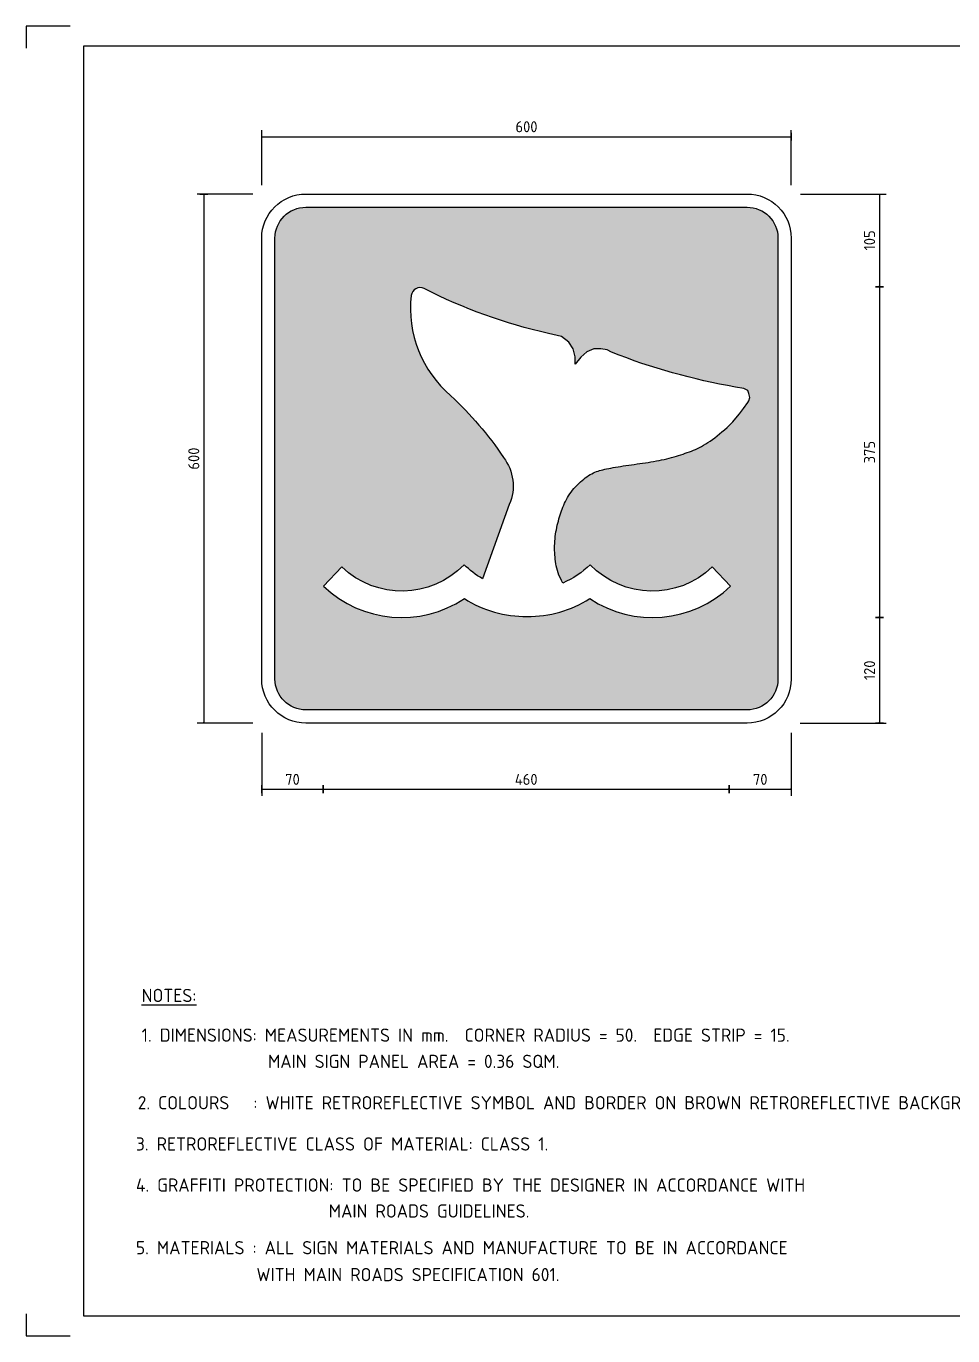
# Model space of a CAD drawing. Header units: millimetres. Extents: x 0 to 420, y 0 to 297.
# Drawn here: x 0 to 210, y 0 to 297 of the extents above; entities that cross this region are included whole.
import ezdxf
from ezdxf.enums import TextEntityAlignment as Align

# ---------------------------------------------------------------- set-up
doc = ezdxf.new("R2010")
doc.units = ezdxf.units.MM
for name, color, linetype in [('BROWN', 36, 'Continuous'), ('L35', 3, 'Continuous'), ('T25', 1, 'Continuous'), ('TBLK18', 4, 'Continuous'), ('TBLK25', 1, 'Continuous'), ('TBLK35', 3, 'Continuous'), ('TBLK50', 7, 'Continuous')]:
    doc.layers.add(name, color=color, linetype=linetype)
doc.styles.add('ISO', font='iso3098b')
doc.dimstyles.new('SIGNSDIM', dxfattribs={"dimtxt": 2.5, "dimasz": 0.2, "dimexe": 1.5, "dimexo": 2, "dimgap": 1, "dimtad": 1, "dimdec": 4, "dimlfac": 5, "dimrnd": 1, "dimdsep": 46, "dimtxsty": 'ISO', "dimblk": 'SGNDIM', "dimcen": 2.5, "dimse2": 1, "dimadec": 0, "dimazin": 0, "dimtfac": 1, "dimtdec": 4, "dimtix": 1, "dimtmove": 0, "dimatfit": 3, "dimldrblk": 'SGNDIM', "dimfxl": 1, "dimtolj": 1, "dimtzin": 0, "dimarcsym": 0})

# ---------------------------------------------------------------- blocks, each defined once
blk = doc.blocks.new('A3BBLK')
at = {"layer": 'TBLK25'}
for p, q in [((10, 297), (0, 297)), ((0, 297), (0, 292)), ((0, 5), (0, 0)), ((0, 0), (10, 0))]:
    blk.add_line(p, q, dxfattribs=at)
at = {"layer": 'TBLK50'}
for p, q in [((415.5000000000002, 292.5), (13, 292.5)), ((13, 292.5), (13, 4.5)), ((13, 4.5), (415.5000000000002, 4.5))]:
    blk.add_line(p, q, dxfattribs=at)
blk = doc.blocks.new('title block')
blk.add_blockref('A3BBLK', (0, 0))
at = {"layer": 'TBLK18', "style": 'ISO'}
blk.add_attdef('MR_DIRECTORATE', text='', height=1.5, dxfattribs=at).set_placement((381.4999759511999, 67.11854008754318), align=Align.CENTER)
for tag, p in [('STREET_NAME', (355.5137895790352, 61.09980758557714)), ('SUBURB_POSTCODE', (388.4876006384665, 61.09980758557715)), ('TELEPHONE_NO.', (368.305585181161, 58.83607451485062)), ('FAX_NO.', (393.5551626321451, 58.83607451485064))]:
    blk.add_attdef(tag, p, '', height=1.5, dxfattribs=at)
at = {"layer": 'TBLK25', "style": 'ISO'}
for tag, height, p in [('MR_BRANCH', 2, (381.4999759511999, 64.19890984097322)), ('ROAD_SECTION', 1.75, (384.5000000000002, 29.16173896970201)), ('SLK', 1.75, (384.5000000000002, 26.1075246124858)), ('CHAINAGE', 1.75, (384.5000000000002, 19.20540307318197))]:
    blk.add_attdef(tag, text='', height=height, dxfattribs=at).set_placement(p, align=Align.CENTER)
for tag, p, height in [('FILE_NUMBER', (371.7734372500394, 53.23654939078443), 2.5), ('DESIGNED_/_DRAWN', (371.7734372500394, 48.48654939078443), 2), ('VERIFIED', (371.7734372500394, 43.48654939078443), 2), ('APPROVED', (371.7734372500394, 38.48654939078443), 2), ('LOCAL_AUTHORITY', (370.4803380961682, 16.73347288757691), 1.25)]:
    blk.add_attdef(tag, p, '', height=height, dxfattribs=at)
at = {"layer": 'TBLK35', "style": 'ISO', "width": 0.9}
for tag, p in [('ROAD_PROJECT&NUMBER', (384.5000000000002, 32.2306857455136)), ('DRAWING_DESCRIPTION', (384.5000000000002, 22.28803357079107))]:
    blk.add_attdef(tag, text='', height=2.5, dxfattribs=at).set_placement(p, align=Align.CENTER)
at = {"layer": 'TBLK50', "style": 'ISO'}
blk.add_attdef('DRG_NUMBER', (356.8032648504986, 6.021273163303363), '', height=5, dxfattribs=at)
blk = doc.blocks.new('SGNDIM')
for p, q in [((0, 0), (-1, 0)), ((0, 4.5), (0, -4.5))]:
    blk.add_line(p, q)
blk = doc.blocks.new('*D20')
at = {"layer": 'DEFPOINTS', "color": 0, "transparency": 16777216}
for p in [(53.38217708782383, 258.9407814389298), (40.22665923408144, 138.9407408805802), (53.38217708782381, 138.9407408805802)]:
    blk.add_point(p, dxfattribs=at)
at = {"layer": 'T25', "color": 0, "lineweight": -2, "transparency": 16777216}
for p, q in [((51.38217708782383, 258.9407814389298), (38.72665923408147, 258.9407814389298)), ((40.22665923408147, 258.7407814389298), (40.22665923408144, 139.1407408805802)), ((51.38217708782381, 138.9407408805802), (38.72665923408144, 138.9407408805802))]:
    blk.add_line(p, q, dxfattribs=at)
at = {"layer": 'T25', "color": 0, "lineweight": -2, "transparency": 16777216, "xscale": 0.2, "yscale": 0.2, "zscale": 0.2}
for p, rotation in [((40.22665923408147, 258.9407814389298), 90), ((40.22665923408144, 138.9407408805802), 270)]:
    blk.add_blockref('SGNDIM', p, dxfattribs=dict(at, rotation=rotation))
at = {"layer": 'T25', "color": 0, "transparency": 16777216, "insert": (37.97665923408142, 198.940761159755), "char_height": 2.5, "attachment_point": 5, "rotation": 90, "style": 'ISO'}
blk.add_mtext('\\A1;600', dxfattribs=at)
blk = doc.blocks.new('*D21')
at = {"layer": 'DEFPOINTS', "color": 0, "transparency": 16777216}
for p in [(53.38217708782381, 138.7451982947784), (67.31440647025622, 130.030995117118), (67.31440647025622, 123.9407408805802)]:
    blk.add_point(p, dxfattribs=at)
at = {"layer": 'T25', "color": 0, "lineweight": -2, "transparency": 16777216}
for p, q in [((53.38217708782381, 136.7451982947784), (53.38217708782381, 122.4407408805802)), ((53.58217708782381, 123.9407408805802), (67.11440647025621, 123.9407408805802))]:
    blk.add_line(p, q, dxfattribs=at)
at = {"layer": 'T25', "color": 0, "lineweight": -2, "transparency": 16777216, "xscale": 0.2, "yscale": 0.2, "zscale": 0.2, "rotation": 180}
blk.add_blockref('SGNDIM', (53.38217708782381, 123.9407408805802), dxfattribs=at)
at = {"layer": 'T25', "color": 0, "lineweight": -2, "transparency": 16777216, "xscale": 0.2, "yscale": 0.2, "zscale": 0.2}
blk.add_blockref('SGNDIM', (67.31440647025622, 123.9407408805802), dxfattribs=at)
at = {"layer": 'T25', "color": 0, "transparency": 16777216, "insert": (60.34829177904001, 126.1907408805802), "char_height": 2.5, "attachment_point": 5, "style": 'ISO'}
blk.add_mtext('\\A1;70', dxfattribs=at)
blk = doc.blocks.new('*D22')
at = {"layer": 'DEFPOINTS', "color": 0, "transparency": 16777216}
for p in [(67.31440647025622, 150.8074442103008), (159.3260469309014, 150.8074442103008), (159.3260469309014, 123.9407408805802)]:
    blk.add_point(p, dxfattribs=at)
at = {"layer": 'T25', "color": 0, "lineweight": -2, "transparency": 16777216}
blk.add_line((67.51440647025622, 123.9407408805802), (159.1260469309015, 123.9407408805802), dxfattribs=at)
at = {"layer": 'T25', "color": 0, "lineweight": -2, "transparency": 16777216, "xscale": 0.2, "yscale": 0.2, "zscale": 0.2, "rotation": 180}
blk.add_blockref('SGNDIM', (67.31440647025622, 123.9407408805802), dxfattribs=at)
at = {"layer": 'T25', "color": 0, "lineweight": -2, "transparency": 16777216, "xscale": 0.2, "yscale": 0.2, "zscale": 0.2}
blk.add_blockref('SGNDIM', (159.3260469309014, 123.9407408805802), dxfattribs=at)
at = {"layer": 'T25', "color": 0, "transparency": 16777216, "insert": (113.3202267005788, 126.1907408805802), "char_height": 2.5, "attachment_point": 5, "style": 'ISO'}
blk.add_mtext('\\A1;460', dxfattribs=at)
blk = doc.blocks.new('*D23')
at = {"layer": 'DEFPOINTS', "color": 0, "transparency": 16777216}
for p in [(173.3821770878238, 138.7285919973144), (159.3260469309014, 130.085156385644), (173.3821770878238, 123.9407408805802)]:
    blk.add_point(p, dxfattribs=at)
at = {"layer": 'T25', "color": 0, "lineweight": -2, "transparency": 16777216}
for p, q in [((173.3821770878238, 136.7285919973144), (173.3821770878238, 122.4407408805802)), ((159.5260469309014, 123.9407408805802), (173.1821770878238, 123.9407408805802))]:
    blk.add_line(p, q, dxfattribs=at)
at = {"layer": 'T25', "color": 0, "lineweight": -2, "transparency": 16777216, "xscale": 0.2, "yscale": 0.2, "zscale": 0.2, "rotation": 180}
blk.add_blockref('SGNDIM', (159.3260469309014, 123.9407408805802), dxfattribs=at)
at = {"layer": 'T25', "color": 0, "lineweight": -2, "transparency": 16777216, "xscale": 0.2, "yscale": 0.2, "zscale": 0.2}
blk.add_blockref('SGNDIM', (173.3821770878238, 123.9407408805802), dxfattribs=at)
at = {"layer": 'T25', "color": 0, "transparency": 16777216, "insert": (166.3541120093626, 126.1907408805802), "char_height": 2.5, "attachment_point": 5, "style": 'ISO'}
blk.add_mtext('\\A1;70', dxfattribs=at)
blk = doc.blocks.new('*D24')
at = {"layer": 'DEFPOINTS', "color": 0, "transparency": 16777216}
for p in [(173.449965708294, 258.9407814389298), (165.3372026482416, 237.9070506092431), (193.3821770878238, 237.907050609243)]:
    blk.add_point(p, dxfattribs=at)
at = {"layer": 'T25', "color": 0, "lineweight": -2, "transparency": 16777216}
for p, q in [((175.449965708294, 258.9407814389298), (194.8821770878238, 258.9407814389298)), ((193.3821770878238, 258.7407814389298), (193.3821770878238, 238.107050609243))]:
    blk.add_line(p, q, dxfattribs=at)
at = {"layer": 'T25', "color": 0, "lineweight": -2, "transparency": 16777216, "xscale": 0.2, "yscale": 0.2, "zscale": 0.2}
for p, rotation in [((193.3821770878238, 258.9407814389298), 90), ((193.3821770878238, 237.907050609243), 270)]:
    blk.add_blockref('SGNDIM', p, dxfattribs=dict(at, rotation=rotation))
at = {"layer": 'T25', "color": 0, "transparency": 16777216, "insert": (191.1321770878238, 248.4239160240865), "char_height": 2.5, "attachment_point": 5, "rotation": 90, "style": 'ISO'}
blk.add_mtext('\\A1;105', dxfattribs=at)
blk = doc.blocks.new('*D25')
at = {"layer": 'DEFPOINTS', "color": 0, "transparency": 16777216}
for p in [(168.3786214487185, 237.9070506092431), (168.3786214487185, 162.8963836919272), (193.3821770878238, 162.8963836919271)]:
    blk.add_point(p, dxfattribs=at)
at = {"layer": 'T25', "color": 0, "lineweight": -2, "transparency": 16777216}
blk.add_line((193.3821770878239, 237.7070506092431), (193.3821770878238, 163.0963836919271), dxfattribs=at)
at = {"layer": 'T25', "color": 0, "lineweight": -2, "transparency": 16777216, "xscale": 0.2, "yscale": 0.2, "zscale": 0.2}
for p, rotation in [((193.3821770878239, 237.907050609243), 90), ((193.3821770878238, 162.8963836919271), 270)]:
    blk.add_blockref('SGNDIM', p, dxfattribs=dict(at, rotation=rotation))
at = {"layer": 'T25', "color": 0, "transparency": 16777216, "insert": (191.1321770878238, 200.4017171505851), "char_height": 2.5, "attachment_point": 5, "rotation": 90, "style": 'ISO'}
blk.add_mtext('\\A1;375', dxfattribs=at)
blk = doc.blocks.new('*D26')
at = {"layer": 'DEFPOINTS', "color": 0, "transparency": 16777216}
for p in [(140.147655185314, 162.8963836919272), (173.3927921494515, 138.9407408805802), (193.3821770878238, 138.9407408805801)]:
    blk.add_point(p, dxfattribs=at)
at = {"layer": 'T25', "color": 0, "lineweight": -2, "transparency": 16777216}
for p, q in [((193.3821770878238, 162.6963836919271), (193.3821770878238, 139.1407408805801)), ((175.3927921494515, 138.9407408805802), (194.8821770878238, 138.9407408805801))]:
    blk.add_line(p, q, dxfattribs=at)
at = {"layer": 'T25', "color": 0, "lineweight": -2, "transparency": 16777216, "xscale": 0.2, "yscale": 0.2, "zscale": 0.2}
for p, rotation in [((193.3821770878238, 162.8963836919271), 90), ((193.3821770878238, 138.9407408805801), 270)]:
    blk.add_blockref('SGNDIM', p, dxfattribs=dict(at, rotation=rotation))
at = {"layer": 'T25', "color": 0, "transparency": 16777216, "insert": (191.1321770878238, 150.9185622862537), "char_height": 2.5, "attachment_point": 5, "rotation": 90, "style": 'ISO'}
blk.add_mtext('\\A1;120', dxfattribs=at)
blk = doc.blocks.new('*D27')
at = {"layer": 'DEFPOINTS', "color": 0, "transparency": 16777216}
for p in [(173.3821770878238, 271.9407814389298), (53.38217708782383, 258.9407814389298), (173.3821770878238, 258.9407814389298)]:
    blk.add_point(p, dxfattribs=at)
at = {"layer": 'T25', "color": 0, "lineweight": -2, "transparency": 16777216}
for p, q in [((53.38217708782383, 260.9407814389298), (53.38217708782383, 273.4407814389298)), ((173.3821770878238, 260.9407814389298), (173.3821770878238, 273.4407814389298)), ((53.58217708782384, 271.9407814389298), (173.1821770878238, 271.9407814389298))]:
    blk.add_line(p, q, dxfattribs=at)
at = {"layer": 'T25', "color": 0, "lineweight": -2, "transparency": 16777216, "xscale": 0.2, "yscale": 0.2, "zscale": 0.2, "rotation": 180}
blk.add_blockref('SGNDIM', (53.38217708782383, 271.9407814389298), dxfattribs=at)
at = {"layer": 'T25', "color": 0, "lineweight": -2, "transparency": 16777216, "xscale": 0.2, "yscale": 0.2, "zscale": 0.2}
blk.add_blockref('SGNDIM', (173.3821770878238, 271.9407814389298), dxfattribs=at)
at = {"layer": 'T25', "color": 0, "transparency": 16777216, "insert": (113.3821770878238, 274.1907814389298), "char_height": 2.5, "attachment_point": 5, "style": 'ISO'}
blk.add_mtext('\\A1;600', dxfattribs=at)

msp = doc.modelspace()

# ---------------------------------------------------------------- hatches: boundary and pattern name
at = {"layer": 'BROWN'}
h = msp.add_hatch(color=256, dxfattribs=at)
edge = h.paths.add_edge_path(flags=16)
edge.add_line((121.6075192953967, 170.7167066545941), (121.2807610681773, 171.3268371070191))
edge.add_line((121.2807610681773, 171.3268371070191), (120.9877395263603, 171.9387758035517))
edge.add_line((120.9877395263603, 171.9387758035517), (120.7449124864668, 172.515730839461))
edge.add_line((120.7449124864668, 172.515730839461), (120.5456754087701, 173.0639728702805))
edge.add_line((120.5456754087701, 173.0639728702805), (120.3834237535433, 173.5897725515437))
edge.add_line((120.3834237535433, 173.5897725515437), (120.2515529810599, 174.099400538784))
edge.add_line((120.2515529810599, 174.099400538784), (120.1434585515927, 174.5991274875351))
edge.add_line((120.1434585515927, 174.5991274875351), (120.0525359254154, 175.0952240533304))
edge.add_line((120.0525359254154, 175.0952240533304), (119.9733547039448, 175.5929341178251))
edge.add_line((119.9733547039448, 175.5929341178251), (119.9051810531742, 176.0933944671617))
edge.add_line((119.9051810531742, 176.0933944671617), (119.8484552802405, 176.5967151136045))
edge.add_line((119.8484552802405, 176.5967151136045), (119.8036176922808, 177.1030060694177))
edge.add_line((119.8036176922808, 177.1030060694177), (119.7711085964323, 177.6123773468655))
edge.add_line((119.7711085964323, 177.6123773468655), (119.751368299832, 178.1249389582122))
edge.add_line((119.751368299832, 178.1249389582122), (119.7448371096169, 178.640800915722))
edge.add_line((119.7448371096169, 178.640800915722), (119.751955332924, 179.1600732316591))
edge.add_line((119.751955332924, 179.1600732316591), (119.7729798159201, 179.6825908896676))
edge.add_line((119.7729798159201, 179.6825908896676), (119.8074335608899, 180.2070887589107))
edge.add_line((119.8074335608899, 180.2070887589107), (119.8546561091476, 180.7320266799311))
edge.add_line((119.8546561091476, 180.7320266799311), (119.9139870020075, 181.2558644932719))
edge.add_line((119.9139870020075, 181.2558644932719), (119.9847657807838, 181.7770620394761))
edge.add_line((119.9847657807838, 181.7770620394761), (120.0663319867909, 182.2940791590865))
edge.add_line((120.0663319867909, 182.2940791590865), (120.1580251613431, 182.8053756926461))
edge.add_line((120.1580251613431, 182.8053756926461), (120.2591848457545, 183.3094114806978))
edge.add_line((120.2591848457545, 183.3094114806978), (120.3691505822374, 183.8049763974034))
edge.add_line((120.3691505822374, 183.8049763974034), (120.4872619165943, 184.2921804513996))
edge.add_line((120.4872619165943, 184.2921804513996), (120.6128583955263, 184.7714636849424))
edge.add_line((120.6128583955263, 184.7714636849424), (120.7452795657335, 185.2432661402873))
edge.add_line((120.7452795657335, 185.2432661402873), (120.8838649739169, 185.7080278596901))
edge.add_line((120.8838649739169, 185.7080278596901), (121.0279541667769, 186.1661888854064))
edge.add_line((121.0279541667769, 186.1661888854064), (121.1768866910142, 186.6181892596919))
edge.add_line((121.1768866910142, 186.6181892596919), (121.3300020933295, 187.0644690248024))
edge.add_line((121.3300020933295, 187.0644690248024), (121.4871902986215, 187.505504894655))
edge.add_line((121.4871902986215, 187.505504894655), (121.6505427445829, 187.9419202698135))
edge.add_line((121.6505427445829, 187.9419202698135), (121.8227012471041, 188.374375222503))
edge.add_line((121.8227012471041, 188.374375222503), (122.0063076220759, 188.8035298249486))
edge.add_line((122.0063076220759, 188.8035298249486), (122.2040036853892, 189.2300441493755))
edge.add_line((122.2040036853892, 189.2300441493755), (122.4184312529345, 189.6545782680089))
edge.add_line((122.4184312529345, 189.6545782680089), (122.6522321406026, 190.077792253074))
edge.add_line((122.6522321406026, 190.077792253074), (122.9080481642843, 190.5003461767959))
edge.add_line((122.9080481642843, 190.5003461767959), (123.1876038433217, 190.9223500532525))
edge.add_line((123.1876038433217, 190.9223500532525), (123.4889545108637, 191.3417136639327))
edge.add_line((123.4889545108637, 191.3417136639327), (123.8092382035108, 191.755796732178))
edge.add_line((123.8092382035108, 191.755796732178), (124.1455929578633, 192.16195898133))
edge.add_line((124.1455929578633, 192.16195898133), (124.4951568105214, 192.5575601347304))
edge.add_line((124.4951568105214, 192.5575601347304), (124.8550677980856, 192.9399599157205))
edge.add_line((124.8550677980856, 192.9399599157205), (125.2224639571564, 193.306518047642))
edge.add_line((125.2224639571564, 193.306518047642), (125.594483324334, 193.6545942538365))
edge.add_line((125.594483324334, 193.6545942538365), (125.9685574693728, 193.981988303982))
edge.add_line((125.9685574693728, 193.981988303982), (126.3432920946427, 194.2882601531022))
edge.add_line((126.3432920946427, 194.2882601531022), (126.7175864356675, 194.5734098025575))
edge.add_line((126.7175864356675, 194.5734098025575), (127.0903397279708, 194.837437253708))
edge.add_line((127.0903397279708, 194.837437253708), (127.4604512070766, 195.0803425079141))
edge.add_line((127.4604512070766, 195.0803425079141), (127.8268201085086, 195.302125566536))
edge.add_line((127.8268201085086, 195.302125566536), (128.1883456677908, 195.5027864309339))
edge.add_line((128.1883456677908, 195.5027864309339), (128.5439271204468, 195.6823251024681))
edge.add_line((128.5439271204468, 195.6823251024681), (128.8934543855404, 195.8412182984565))
edge.add_line((128.8934543855404, 195.8412182984565), (129.2407801162952, 195.9818496000475))
edge.add_line((129.2407801162952, 195.9818496000475), (129.5907476494749, 196.1070793043474))
edge.add_line((129.5907476494749, 196.1070793043474), (129.9482003218431, 196.2197677084623))
edge.add_line((129.9482003218431, 196.2197677084623), (130.3179814701635, 196.3227751094984))
edge.add_line((130.3179814701635, 196.3227751094984), (130.7049344311996, 196.4189618045618))
edge.add_line((130.7049344311996, 196.4189618045618), (131.113902541715, 196.5111880907587))
edge.add_line((131.113902541715, 196.5111880907587), (131.5497291384733, 196.6023142651951))
edge.add_line((131.5497291384733, 196.6023142651951), (132.0159733406467, 196.6946505675103))
edge.add_line((132.0159733406467, 196.6946505675103), (132.5110573970406, 196.7883070074745))
edge.add_line((132.5110573970406, 196.7883070074745), (133.0321193388693, 196.8828435373912))
edge.add_line((133.0321193388693, 196.8828435373912), (133.5762971973466, 196.9778201095635))
edge.add_line((133.5762971973466, 196.9778201095635), (134.1407290036868, 197.0727966762948))
edge.add_line((134.1407290036868, 197.0727966762948), (134.7225527891037, 197.1673331898885))
edge.add_line((134.7225527891037, 197.1673331898885), (135.3189065848114, 197.2609896026477))
edge.add_line((135.3189065848114, 197.2609896026477), (135.926928422024, 197.3533258668758))
edge.add_line((135.926928422024, 197.3533258668758), (136.5439397909063, 197.4440852881965))
edge.add_line((136.5439397909063, 197.4440852881965), (137.1679960174249, 197.5337445855145))
edge.add_line((137.1679960174249, 197.5337445855145), (137.7973358864976, 197.6229638310551))
edge.add_line((137.7973358864976, 197.6229638310551), (138.4301981830421, 197.7124030970434))
edge.add_line((138.4301981830421, 197.7124030970434), (139.0648216919758, 197.8027224557047))
edge.add_line((139.0648216919758, 197.8027224557047), (139.6994451982164, 197.894581979264))
edge.add_line((139.6994451982164, 197.894581979264), (140.3323074866813, 197.9886417399465))
edge.add_line((140.3323074866813, 197.9886417399465), (140.9616473422883, 198.0855618099774))
edge.add_line((140.9616473422883, 198.0855618099774), (141.5858503185516, 198.1859655899204))
edge.add_line((141.5858503185516, 198.1859655899204), (142.2038890433731, 198.2903297936926))
edge.add_line((142.2038890433731, 198.2903297936926), (142.8148829132512, 198.3990944635497))
edge.add_line((142.8148829132512, 198.3990944635497), (143.4179513246845, 198.5126996417476))
edge.add_line((143.4179513246845, 198.5126996417476), (144.0122136741715, 198.6315853705418))
edge.add_line((144.0122136741715, 198.6315853705418), (144.5967893582108, 198.7561916921881))
edge.add_line((144.5967893582108, 198.7561916921881), (145.1707977733009, 198.8869586489421))
edge.add_line((145.1707977733009, 198.8869586489421), (145.7333583159403, 199.0243262830595))
edge.add_line((145.7333583159403, 199.0243262830595), (146.2838105332786, 199.1685146149882))
edge.add_line((146.2838105332786, 199.1685146149882), (146.8223745750689, 199.3188635779439))
edge.add_line((146.8223745750689, 199.3188635779439), (147.3494907417154, 199.4744930833344))
edge.add_line((147.3494907417154, 199.4744930833344), (147.8655993336222, 199.6345230425677))
edge.add_line((147.8655993336222, 199.6345230425677), (148.3711406511935, 199.7980733670516))
edge.add_line((148.3711406511935, 199.7980733670516), (148.8665549948334, 199.9642639681939))
edge.add_line((148.8665549948334, 199.9642639681939), (149.352282664946, 200.1322147574024))
edge.add_line((149.352282664946, 200.1322147574024), (149.8287639619357, 200.3010456460852))
edge.add_line((149.8287639619357, 200.3010456460852), (150.2967694142027, 200.470609954397))
edge.add_line((150.2967694142027, 200.470609954397), (150.7583904621324, 200.6436946374811))
edge.add_line((150.7583904621324, 200.6436946374811), (151.216048774107, 200.8238200592278))
edge.add_line((151.216048774107, 200.8238200592278), (151.6721660185079, 201.0145065835276))
edge.add_line((151.6721660185079, 201.0145065835276), (152.1291638637171, 201.2192745742707))
edge.add_line((152.1291638637171, 201.2192745742707), (152.5894639781165, 201.4416443953474))
edge.add_line((152.5894639781165, 201.4416443953474), (153.0554880300878, 201.6851364106481))
edge.add_line((153.0554880300878, 201.6851364106481), (153.5296576880127, 201.9532709840631))
edge.add_line((153.5296576880127, 201.9532709840631), (154.013954317176, 202.2487433943022))
edge.add_line((154.013954317176, 202.2487433943022), (154.5085980704726, 202.5709485793531))
edge.add_line((154.5085980704726, 202.5709485793531), (155.0133687977006, 202.9184563920229))
edge.add_line((155.0133687977006, 202.9184563920229), (155.5280463486581, 203.2898366851189))
edge.add_line((155.5280463486581, 203.2898366851189), (156.0524105731426, 203.6836593114482))
edge.add_line((156.0524105731426, 203.6836593114482), (156.5862413209523, 204.098494123818))
edge.add_line((156.5862413209523, 204.098494123818), (157.129318441885, 204.5329109750354))
edge.add_line((157.129318441885, 204.5329109750354), (157.6814217857388, 204.9854797179077))
edge.add_line((157.6814217857388, 204.9854797179077), (158.2446060998522, 205.459830730403))
edge.add_line((158.2446060998522, 205.459830730403), (158.8300257217266, 205.9798364911338))
edge.add_line((158.8300257217266, 205.9798364911338), (159.4511098864038, 206.5744300038737))
edge.add_line((159.4511098864038, 206.5744300038737), (160.121287828926, 207.2725442723962))
edge.add_line((160.121287828926, 207.2725442723962), (160.8539887843351, 208.1031123004748))
edge.add_line((160.8539887843351, 208.1031123004748), (161.6626419876729, 209.0950670918831))
edge.add_line((161.6626419876729, 209.0950670918831), (162.5606766739815, 210.2773416503945))
edge.add_line((162.5606766739815, 210.2773416503945), (163.561522078303, 211.6788689797828))
edge.add_line((163.561522078303, 211.6788689797828), (163.7869572641274, 212.0168245661743))
edge.add_line((163.7869572641274, 212.0168245661743), (164.012392449952, 212.8053862081917))
edge.add_line((164.012392449952, 212.8053862081917), (163.7869572641274, 213.7065997123397))
edge.add_line((163.7869572641274, 213.7065997123397), (163.561522078303, 214.3825101886747))
edge.add_line((163.561522078303, 214.3825101886747), (162.6597813350048, 214.8331169407487))
edge.add_line((162.6597813350048, 214.8331169407487), (160.7435829449468, 215.1710725271402))
edge.add_arc((184.5407380149256, 353.7610425214466), 140.6182220498018, 248.3566904185021, 260.256809527516, ccw=False)
edge.add_line((132.6769043781454, 223.056692429555), (131.6624467313855, 223.6199510437594))
edge.add_line((131.6624467313855, 223.6199510437594), (130.1971187129769, 223.8452547680205))
edge.add_line((130.1971187129769, 223.8452547680205), (128.6190724122051, 223.8452547680205))
edge.add_line((128.6190724122051, 223.8452547680205), (127.0410261114335, 223.1693442916855))
edge.add_line((127.0410261114335, 223.1693442916855), (125.6884149964863, 221.930175201146))
edge.add_line((125.6884149964863, 221.930175201146), (124.4485207850008, 220.353051220663))
edge.add_line((124.4485207850008, 220.353051220663), (124.4485207850008, 222.0428270632765))
edge.add_line((124.4485207850008, 222.0428270632765), (123.9976504133518, 223.8452547680205))
edge.add_line((123.9976504133518, 223.8452547680205), (122.9831927665919, 225.3097268863729))
edge.add_line((122.9831927665919, 225.3097268863729), (121.2924295623587, 226.6615478390429))
edge.add_line((121.2924295623587, 226.6615478390429), (118.3617721466397, 227.3374576189299))
edge.add_arc((144.5766585943203, 344.3935481886629), 119.9556110022967, 243.0241020671906, 257.3768095130397, ccw=False)
edge.add_arc((89.25568503399597, 235.7070221641303), 1.999999999999979, 63.02410206718925, 173.3003181107272)
edge.add_arc((112.9083422271352, 232.9286066662417), 25.81528469229516, 173.3003181107269, 229.8411243685489)
edge.add_arc((40.26263969685769, 153.4595020181441), 81.88099394170698, 33.959136785522674, 46.85201664019041, ccw=False)
edge.add_arc((99.70595317568598, 192.7397585231693), 10.65287927296023, -23.265343691743226, 37.32074479158422, ccw=False)
edge.add_line((109.4925985306799, 188.5319788830454), (103.4411415227129, 171.6986007412518))
edge.add_arc((113.2331220138572, 189.0353095539423), 19.91091043611441, 225.3225372233201, 240.5417192049527, ccw=False)
edge.add_arc((85.12351290636514, 188.5310395095309), 19.63465534482022, 226.2143539716578, 315.9410490804953, ccw=False)
edge.add_line((71.53707096972298, 174.3561220137524), (67.41342566590205, 169.9977336179946))
edge.add_arc((85.12351641046851, 188.5306989097149), 25.63431521778738, 226.3006392125658, 303.6085102181847)
edge.add_arc((113.2331220138572, 189.0353095539422), 25.91091043611441, 237.5034110590733, 270.6327353528251)
edge.add_arc((113.8053950839414, 189.0353095539446), 25.91091043611681, 269.3672646471765, 302.4965889409225)
edge.add_arc((141.9150006873299, 188.5306989097162), 25.63431521778905, 236.3914897818176, 313.6993607874314)
edge.add_line((159.6250914318966, 169.9977336179939), (155.5014461280764, 174.3561220137524))
edge.add_arc((141.9150041914342, 188.5310395095308), 19.6346553448202, 224.0589509195044, 313.78564602834246, ccw=False)
edge.add_arc((113.805395083943, 189.0353095539403), 19.91091043611234, 293.0697670881186, 314.67746277668186, ccw=False)
edge = h.paths.add_edge_path()
edge.add_line((56.38217708782381, 148.9407408805802), (56.38217708782383, 248.9407814389298))
edge.add_arc((63.38217708782383, 248.9407814389298), 7, 90, 180, ccw=False)
edge.add_line((63.38217708782383, 255.9407814389298), (163.3821770878237, 255.9407814389298))
edge.add_arc((163.3821770878237, 248.9407814389298), 7, 0, 89.99999999999977, ccw=False)
edge.add_line((170.3821770878237, 248.9407814389298), (170.3821770878237, 148.9407408805801))
edge.add_arc((163.3821770878237, 148.9407408805801), 7, -90, 0, ccw=False)
edge.add_line((163.3821770878237, 141.9407408805801), (63.38217708782381, 141.9407408805802))
edge.add_arc((63.38217708782381, 148.9407408805802), 7, 180, 270, ccw=False)

# ---------------------------------------------------------------- linework, layer by layer
for points in [[(56.38217708782381, 148.9407408805802), (56.38217708782383, 248.9407814389298, -0.414213562373095), (63.38217708782383, 255.9407814389298), (163.3821770878237, 255.9407814389298, -0.414213562373095), (170.3821770878237, 248.9407814389298), (170.3821770878237, 148.9407408805801, -0.414213562373095), (163.3821770878237, 141.9407408805801), (63.38217708782381, 141.9407408805802, -0.414213562373095)], [(121.6075192953967, 170.7167066545941), (121.2807610681773, 171.3268371070191), (120.9877395263603, 171.9387758035517), (120.7449124864668, 172.515730839461), (120.5456754087701, 173.0639728702805), (120.3834237535433, 173.5897725515437), (120.2515529810599, 174.099400538784), (120.1434585515927, 174.5991274875351), (120.0525359254154, 175.0952240533304), (119.9733547039448, 175.5929341178251), (119.9051810531742, 176.0933944671617), (119.8484552802405, 176.5967151136045), (119.8036176922808, 177.1030060694177), (119.7711085964323, 177.6123773468655), (119.751368299832, 178.1249389582122), (119.7448371096169, 178.640800915722), (119.751955332924, 179.1600732316591), (119.7729798159201, 179.6825908896676), (119.8074335608899, 180.2070887589107), (119.8546561091476, 180.7320266799311), (119.9139870020075, 181.2558644932719), (119.9847657807838, 181.7770620394761), (120.0663319867909, 182.2940791590865), (120.1580251613431, 182.8053756926461), (120.2591848457545, 183.3094114806978), (120.3691505822374, 183.8049763974034), (120.4872619165943, 184.2921804513996), (120.6128583955263, 184.7714636849424), (120.7452795657335, 185.2432661402873), (120.8838649739169, 185.7080278596901), (121.0279541667769, 186.1661888854064), (121.1768866910142, 186.6181892596919), (121.3300020933295, 187.0644690248024), (121.4871902986215, 187.505504894655), (121.6505427445829, 187.9419202698135), (121.8227012471041, 188.374375222503), (122.0063076220759, 188.8035298249486), (122.2040036853892, 189.2300441493755), (122.4184312529345, 189.6545782680089), (122.6522321406026, 190.077792253074), (122.9080481642843, 190.5003461767959), (123.1876038433217, 190.9223500532525), (123.4889545108637, 191.3417136639327), (123.8092382035108, 191.755796732178), (124.1455929578633, 192.16195898133), (124.4951568105214, 192.5575601347304), (124.8550677980856, 192.9399599157205), (125.2224639571564, 193.306518047642), (125.594483324334, 193.6545942538365), (125.9685574693728, 193.981988303982), (126.3432920946427, 194.2882601531022), (126.7175864356675, 194.5734098025575), (127.0903397279708, 194.837437253708), (127.4604512070766, 195.0803425079141), (127.8268201085086, 195.302125566536), (128.1883456677908, 195.5027864309339), (128.5439271204468, 195.6823251024681), (128.8934543855404, 195.8412182984565), (129.2407801162952, 195.9818496000475), (129.5907476494749, 196.1070793043474), (129.9482003218431, 196.2197677084623), (130.3179814701635, 196.3227751094984), (130.7049344311996, 196.4189618045618), (131.113902541715, 196.5111880907587), (131.5497291384733, 196.6023142651951), (132.0159733406467, 196.6946505675103), (132.5110573970406, 196.7883070074745), (133.0321193388693, 196.8828435373912), (133.5762971973466, 196.9778201095635), (134.1407290036868, 197.0727966762948), (134.7225527891037, 197.1673331898885), (135.3189065848114, 197.2609896026477), (135.926928422024, 197.3533258668758), (136.5439397909063, 197.4440852881965), (137.1679960174249, 197.5337445855145), (137.7973358864976, 197.6229638310551), (138.4301981830421, 197.7124030970434), (139.0648216919758, 197.8027224557047), (139.6994451982164, 197.894581979264), (140.3323074866813, 197.9886417399465), (140.9616473422883, 198.0855618099774), (141.5858503185516, 198.1859655899204), (142.2038890433731, 198.2903297936926), (142.8148829132512, 198.3990944635497), (143.4179513246845, 198.5126996417476), (144.0122136741715, 198.6315853705418), (144.5967893582108, 198.7561916921881), (145.1707977733009, 198.8869586489421), (145.7333583159403, 199.0243262830595), (146.2838105332786, 199.1685146149882), (146.8223745750689, 199.3188635779439), (147.3494907417154, 199.4744930833344), (147.8655993336222, 199.6345230425677), (148.3711406511935, 199.7980733670516), (148.8665549948334, 199.9642639681939), (149.352282664946, 200.1322147574024), (149.8287639619357, 200.3010456460852), (150.2967694142027, 200.470609954397), (150.7583904621324, 200.6436946374811), (151.216048774107, 200.8238200592278), (151.6721660185079, 201.0145065835276), (152.1291638637171, 201.2192745742707), (152.5894639781165, 201.4416443953474), (153.0554880300878, 201.6851364106481), (153.5296576880127, 201.9532709840631), (154.013954317176, 202.2487433943022), (154.5085980704726, 202.5709485793531), (155.0133687977006, 202.9184563920229), (155.5280463486581, 203.2898366851189), (156.0524105731426, 203.6836593114482), (156.5862413209523, 204.098494123818), (157.129318441885, 204.5329109750354), (157.6814217857388, 204.9854797179077), (158.2446060998522, 205.459830730403), (158.8300257217266, 205.9798364911338), (159.4511098864038, 206.5744300038737), (160.121287828926, 207.2725442723962), (160.8539887843351, 208.1031123004748), (161.6626419876729, 209.0950670918831), (162.5606766739815, 210.2773416503945), (163.561522078303, 211.6788689797828), (163.7869572641274, 212.0168245661743), (164.012392449952, 212.8053862081917), (163.7869572641274, 213.7065997123397), (163.561522078303, 214.3825101886747), (162.6597813350048, 214.8331169407487), (160.7435829449468, 215.1710725271402, -0.05197077964240954), (132.6769043781454, 223.056692429555), (131.6624467313855, 223.6199510437594), (130.1971187129769, 223.8452547680205), (128.6190724122051, 223.8452547680205), (127.0410261114335, 223.1693442916855), (125.6884149964863, 221.930175201146), (124.4485207850008, 220.353051220663), (124.4485207850008, 222.0428270632765), (123.9976504133518, 223.8452547680205), (122.9831927665919, 225.3097268863729), (121.2924295623587, 226.6615478390429), (118.3617721466397, 227.3374576189299, -0.06270750044821112), (90.1629163307878, 237.4894170065043, 0.5220998354041224), (87.2693424394192, 235.9403526100004, 0.2518358856793206), (96.25982497962522, 213.1990400920969, -0.05631522062988457), (108.1776982589231, 199.1983475369487, -0.270691976677137), (109.4925985306799, 188.5319788830454), (103.4411415227129, 171.6986007412518, -0.06650399360565189), (99.2334611012545, 174.8771370473256, -0.4128171302699432), (71.53707096972298, 174.3561220137524), (67.41342566590205, 169.9977336179946, 0.3507235048640672), (99.3125010128193, 167.1814405469722, 0.1455692933128067), (113.5192585488997, 163.1259790818583, 0.1455692933127807), (127.726016084979, 167.1814405469716, 0.3507235048640429), (159.6250914318966, 169.9977336179939), (155.5014461280764, 174.3561220137524, -0.412817130269945), (127.8050559965447, 174.8771370473256, -0.0945617101062573), (121.6075192953967, 170.7167066545941, -0.0945617101062573)]]:
    msp.add_lwpolyline(points, format="xyb", close=True, dxfattribs=at)
at = {"layer": 'L35'}
msp.add_lwpolyline([(53.38217708782381, 148.9407408805802), (53.38217708782383, 248.9407814389298, -0.4142135623730951), (63.38217708782383, 258.9407814389298), (163.3821770878237, 258.9407814389298, -0.4142135623730949), (173.3821770878237, 248.9407814389298), (173.3821770878237, 148.9407408805801, -0.414213562373095), (163.3821770878237, 138.9407408805801), (63.38217708782381, 138.9407408805802, -0.414213562373095)], format="xyb", close=True, dxfattribs=at)

# ---------------------------------------------------------------- block references
at = {"color": 1}
msp.add_blockref('title block', (4.952137260261225e-07, -1.46318143379176e-07), dxfattribs=at)

# ---------------------------------------------------------------- texts
at = {"layer": 'T25', "color": 3, "style": 'ISO'}
for s, p in [('%%UNOTES:', (26.16300969307235, 75.6874313528443)), ('1. DIMENSIONS: MEASUREMENTS IN mm.  CORNER RADIUS = 50.  EDGE STRIP = 15.', (26.16300969307235, 66.6874313528443)), ('MAIN SIGN PANEL AREA = 0.36 SQM.', (54.79631149617398, 60.7426998971857)), ('2. COLOURS   : WHITE RETROREFLECTIVE SYMBOL AND BORDER ON BROWN RETROREFLECTIVE BACKGROUND.', (25.27961182646095, 51.35547871557593)), ('3. RETROREFLECTIVE CLASS OF MATERIAL: CLASS 1.', (24.86534847419591, 42.00878899394615)), ('4. GRAFFITI PROTECTION: TO BE SPECIFIED BY THE DESIGNER IN ACCORDANCE WITH', (24.86534847419591, 32.68779606519286)), ('                        MAIN ROADS GUIDELINES.', (24.86534847419591, 26.80518525643777)), ('5. MATERIALS : ALL SIGN MATERIALS AND MANUFACTURE TO BE IN ACCORDANCE ', (24.86534847419591, 18.48406403889157)), ('               WITH MAIN ROADS SPECIFICATION 601.', (24.86534847419591, 12.38656915601598))]:
    msp.add_text(s, height=3, dxfattribs=at).set_placement(p)

# ---------------------------------------------------------------- dimensions: what is measured, and where the dimension line sits
at = {"layer": 'T25'}
for base, p1, p2, override, picture, middle in [((173.3821770878238, 271.9407814389298), (53.38217708782383, 258.9407814389298), (173.3821770878238, 258.9407814389298), {"dimse2": 0}, '*D27', (113.3821770878238, 274.1907814389298)), ((159.3260469309014, 123.9407408805802), (67.31440647025622, 150.8074442103008), (159.3260469309014, 150.8074442103008), {"dimse1": 1}, '*D22', (113.3202267005788, 126.1907408805802)), ((173.3821770878238, 123.9407408805802), (159.3260469309014, 130.085156385644), (173.3821770878238, 138.7285919973144), {"dimse1": 1, "dimse2": 0}, '*D23', (166.3541120093626, 126.1907408805802))]:
    dim = msp.add_linear_dim(base=base, p1=p1, p2=p2, dimstyle='SIGNSDIM', override=override, dxfattribs=at)
    dim.commit()
    dim.dimension.update_dxf_attribs({"geometry": picture, "text_midpoint": middle})
for base, p1, p2, override, picture, middle in [((40.22665923408144, 138.9407408805802), (53.38217708782383, 258.9407814389298), (53.38217708782381, 138.9407408805802), {"dimse2": 0}, '*D20', (37.97665923408142, 198.940761159755)), ((193.3821770878238, 162.8963836919271), (168.3786214487185, 237.9070506092431), (168.3786214487185, 162.8963836919272), {"dimse1": 1}, '*D25', (191.1321770878238, 200.4017171505851)), ((193.3821770878238, 138.9407408805801), (140.147655185314, 162.8963836919272), (173.3927921494515, 138.9407408805802), {"dimse1": 1, "dimse2": 0}, '*D26', (191.1321770878238, 150.9185622862537))]:
    dim = msp.add_linear_dim(base=base, p1=p1, p2=p2, angle=90, dimstyle='SIGNSDIM', override=override, dxfattribs=at)
    dim.commit()
    dim.dimension.update_dxf_attribs({"geometry": picture, "text_midpoint": middle})
dim = msp.add_linear_dim(base=(193.3821770878238, 237.907050609243), p1=(173.449965708294, 258.9407814389298), p2=(165.3372026482416, 237.9070506092431), angle=90, dimstyle='SIGNSDIM', dxfattribs=at)
dim.commit()
dim.dimension.update_dxf_attribs({"geometry": '*D24', "text_midpoint": (191.1321770878238, 248.4239160240865)})
dim = msp.add_linear_dim(base=(67.31440647025622, 123.9407408805802), p1=(53.38217708782381, 138.7451982947784), p2=(67.31440647025622, 130.030995117118), dimstyle='SIGNSDIM', dxfattribs=at)
dim.commit()
dim.dimension.update_dxf_attribs({"geometry": '*D21', "text_midpoint": (60.34829177904001, 126.1907408805802)})

doc.saveas('drawing.dxf')
